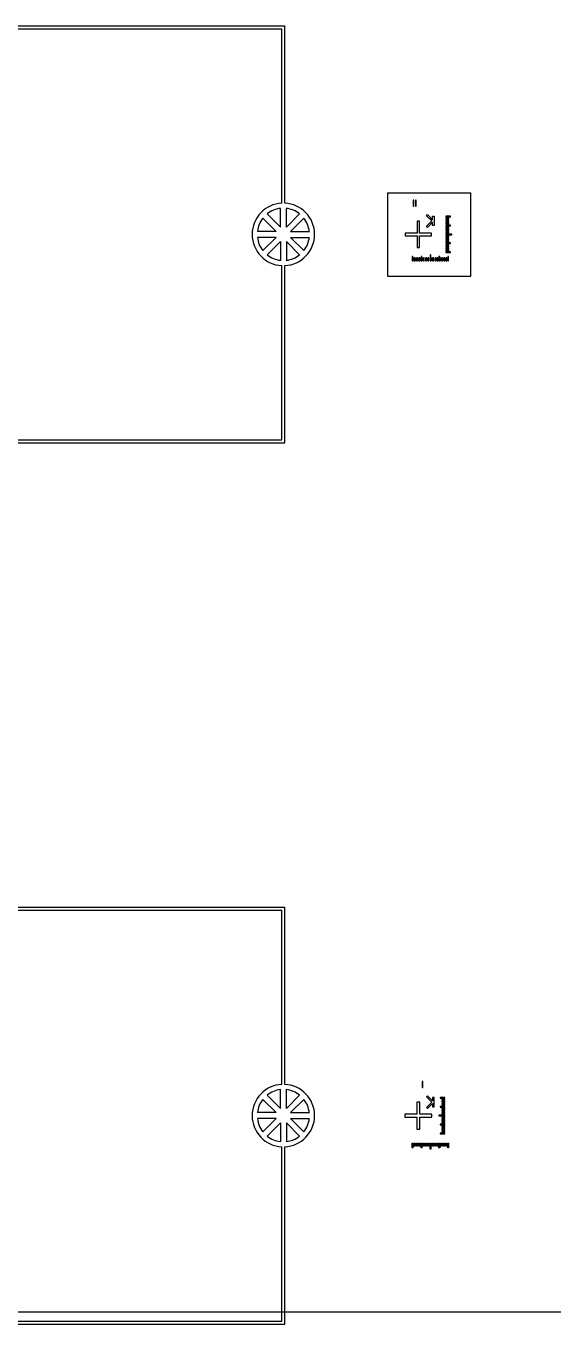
# Model space of a CAD drawing. Extents: x -119394 to 128420, y 74496 to 185496.
# Drawn here: x 17530 to 26389, y 109296 to 131096 of the extents above; entities that cross this region are included whole.
import ezdxf

# ---------------------------------------------------------------- set-up
doc = ezdxf.new("R2010")
doc.units = 13
doc.layers.add('CHROME', color=10, linetype='Continuous')
doc.layers.add('CL - Main', color=150, linetype='Continuous')

msp = doc.modelspace()

# ---------------------------------------------------------------- linework, layer by layer
msp.add_line((51507, 109496), (507, 109496))
at = {"layer": 'CHROME'}
for p, q in [((21806, 127716), (21806, 128032)), ((21906, 127716), (21906, 128032)), ((24050, 128171), (24038, 128171)), ((24038, 128171), (24038, 128071)), ((24038, 128071), (24050, 128071)), ((24050, 128071), (24050, 128171)), ((24087, 128171), (24075, 128171)), ((24075, 128171), (24075, 128071)), ((24075, 128071), (24087, 128071)), ((24087, 128071), (24087, 128171)), ((21736, 127646), (21512, 127869)), ((21806, 127716), (21583, 127940)), ((21906, 127716), (22129, 127940)), ((21977, 127646), (22200, 127869)), ((24146, 127818), (24102, 127818)), ((24102, 127818), (24102, 127618)), ((24146, 127618), (24146, 127818)), ((24261, 127909), (24279, 127928)), ((24349, 127821), (24261, 127909)), ((24261, 127732), (24349, 127821)), ((24279, 127928), (24365, 127842)), ((24365, 127799), (24279, 127714)), ((24365, 127842), (24365, 127899)), ((24365, 127899), (24391, 127899)), ((24365, 127743), (24365, 127799)), ((24391, 127899), (24391, 127743)), ((24664, 127902), (24589, 127902)), ((24589, 127902), (24589, 127890)), ((24589, 127890), (24664, 127890)), ((24639, 127872), (24589, 127872)), ((24589, 127872), (24589, 127860)), ((24589, 127860), (24639, 127860)), ((24639, 127842), (24589, 127842)), ((24589, 127842), (24589, 127830)), ((24589, 127830), (24639, 127830)), ((24639, 127812), (24589, 127812)), ((24589, 127812), (24589, 127800)), ((24589, 127800), (24639, 127800)), ((24639, 127782), (24589, 127782)), ((24589, 127782), (24589, 127770)), ((24589, 127770), (24639, 127770)), ((24664, 127752), (24589, 127752)), ((24589, 127752), (24589, 127740)), ((24639, 127860), (24639, 127872)), ((24639, 127830), (24639, 127842)), ((24639, 127800), (24639, 127812)), ((24639, 127770), (24639, 127782)), ((24664, 127890), (24664, 127902)), ((24664, 127740), (24664, 127752)), ((21736, 127646), (21420, 127646)), ((21736, 127546), (21420, 127546)), ((21736, 127546), (21512, 127323)), ((21977, 127646), (22293, 127646)), ((21977, 127546), (22200, 127323)), ((21977, 127546), (22293, 127546)), ((24102, 127618), (23902, 127618)), ((23902, 127618), (23902, 127574)), ((23902, 127574), (24102, 127574)), ((24102, 127574), (24102, 127374)), ((24346, 127618), (24146, 127618)), ((24146, 127374), (24146, 127574)), ((24146, 127574), (24346, 127574)), ((24279, 127714), (24261, 127732)), ((24346, 127574), (24346, 127618)), ((24391, 127743), (24365, 127743)), ((24589, 127740), (24664, 127740)), ((24639, 127722), (24589, 127722)), ((24589, 127722), (24589, 127710)), ((24589, 127710), (24639, 127710)), ((24639, 127692), (24589, 127692)), ((24589, 127692), (24589, 127680)), ((24589, 127680), (24639, 127680)), ((24639, 127662), (24589, 127662)), ((24589, 127662), (24589, 127650)), ((24589, 127650), (24639, 127650)), ((24639, 127632), (24589, 127632)), ((24589, 127632), (24589, 127620)), ((24589, 127620), (24639, 127620)), ((24689, 127602), (24589, 127602)), ((24589, 127602), (24589, 127590)), ((24589, 127590), (24689, 127590)), ((24639, 127572), (24589, 127572)), ((24589, 127572), (24589, 127560)), ((24589, 127560), (24639, 127560)), ((24639, 127542), (24589, 127542)), ((24589, 127542), (24589, 127530)), ((24639, 127710), (24639, 127722)), ((24639, 127680), (24639, 127692)), ((24639, 127650), (24639, 127662)), ((24639, 127620), (24639, 127632)), ((24639, 127560), (24639, 127572)), ((24639, 127530), (24639, 127542)), ((24689, 127590), (24689, 127602)), ((21806, 127475), (21583, 127252)), ((21806, 127475), (21806, 127159)), ((21906, 127475), (22129, 127252)), ((21906, 127475), (21906, 127159)), ((24102, 127374), (24146, 127374)), ((24589, 127530), (24639, 127530)), ((24639, 127512), (24589, 127512)), ((24589, 127512), (24589, 127500)), ((24589, 127500), (24639, 127500)), ((24639, 127482), (24589, 127482)), ((24589, 127482), (24589, 127470)), ((24589, 127470), (24639, 127470)), ((24664, 127452), (24589, 127452)), ((24589, 127452), (24589, 127440)), ((24589, 127440), (24664, 127440)), ((24639, 127422), (24589, 127422)), ((24589, 127422), (24589, 127410)), ((24589, 127410), (24639, 127410)), ((24639, 127392), (24589, 127392)), ((24589, 127392), (24589, 127380)), ((24589, 127380), (24639, 127380)), ((24639, 127362), (24589, 127362)), ((24589, 127362), (24589, 127350)), ((24589, 127350), (24639, 127350)), ((24639, 127332), (24589, 127332)), ((24589, 127332), (24589, 127320)), ((24589, 127320), (24639, 127320)), ((24639, 127500), (24639, 127512)), ((24639, 127470), (24639, 127482)), ((24639, 127410), (24639, 127422)), ((24639, 127380), (24639, 127392)), ((24639, 127350), (24639, 127362)), ((24639, 127320), (24639, 127332)), ((24664, 127440), (24664, 127452)), ((24033, 127226), (24021, 127226)), ((24021, 127226), (24021, 127151)), ((24021, 127151), (24033, 127151)), ((24033, 127151), (24033, 127226)), ((24063, 127201), (24051, 127201)), ((24051, 127201), (24051, 127151)), ((24051, 127151), (24063, 127151)), ((24063, 127151), (24063, 127201)), ((24093, 127201), (24081, 127201)), ((24081, 127201), (24081, 127151)), ((24081, 127151), (24093, 127151)), ((24093, 127151), (24093, 127201)), ((24123, 127201), (24111, 127201)), ((24111, 127201), (24111, 127151)), ((24111, 127151), (24123, 127151)), ((24123, 127151), (24123, 127201)), ((24153, 127201), (24141, 127201)), ((24141, 127201), (24141, 127151)), ((24141, 127151), (24153, 127151)), ((24153, 127151), (24153, 127201)), ((24183, 127226), (24171, 127226)), ((24171, 127226), (24171, 127151)), ((24171, 127151), (24183, 127151)), ((24183, 127151), (24183, 127226)), ((24213, 127201), (24201, 127201)), ((24201, 127201), (24201, 127151)), ((24201, 127151), (24213, 127151)), ((24213, 127151), (24213, 127201)), ((24243, 127201), (24231, 127201)), ((24231, 127201), (24231, 127151)), ((24231, 127151), (24243, 127151)), ((24243, 127151), (24243, 127201)), ((24273, 127201), (24261, 127201)), ((24261, 127201), (24261, 127151)), ((24261, 127151), (24273, 127151)), ((24273, 127151), (24273, 127201)), ((24303, 127201), (24291, 127201)), ((24291, 127201), (24291, 127151)), ((24291, 127151), (24303, 127151)), ((24303, 127151), (24303, 127201)), ((24333, 127251), (24321, 127251)), ((24321, 127251), (24321, 127151)), ((24321, 127151), (24333, 127151)), ((24333, 127151), (24333, 127251)), ((24363, 127201), (24351, 127201)), ((24351, 127201), (24351, 127151)), ((24351, 127151), (24363, 127151)), ((24363, 127151), (24363, 127201)), ((24393, 127201), (24381, 127201)), ((24381, 127201), (24381, 127151)), ((24381, 127151), (24393, 127151)), ((24393, 127151), (24393, 127201)), ((24423, 127201), (24411, 127201)), ((24411, 127201), (24411, 127151)), ((24411, 127151), (24423, 127151)), ((24423, 127151), (24423, 127201)), ((24453, 127201), (24441, 127201)), ((24441, 127201), (24441, 127151)), ((24441, 127151), (24453, 127151)), ((24453, 127151), (24453, 127201)), ((24483, 127226), (24471, 127226)), ((24471, 127226), (24471, 127151)), ((24471, 127151), (24483, 127151)), ((24483, 127151), (24483, 127226)), ((24513, 127201), (24501, 127201)), ((24501, 127201), (24501, 127151)), ((24501, 127151), (24513, 127151)), ((24513, 127151), (24513, 127201)), ((24543, 127201), (24531, 127201)), ((24531, 127201), (24531, 127151)), ((24531, 127151), (24543, 127151)), ((24543, 127151), (24543, 127201)), ((24573, 127201), (24561, 127201)), ((24561, 127201), (24561, 127151)), ((24561, 127151), (24573, 127151)), ((24573, 127151), (24573, 127201)), ((24664, 127302), (24589, 127302)), ((24589, 127302), (24589, 127290)), ((24589, 127290), (24664, 127290)), ((24603, 127201), (24591, 127201)), ((24591, 127201), (24591, 127151)), ((24591, 127151), (24603, 127151)), ((24603, 127151), (24603, 127201)), ((24633, 127226), (24621, 127226)), ((24621, 127226), (24621, 127151)), ((24621, 127151), (24633, 127151)), ((24633, 127151), (24633, 127226)), ((24664, 127290), (24664, 127302)), ((21806, 112916), (21806, 113232)), ((21906, 112916), (21906, 113232)), ((21736, 112846), (21512, 113069)), ((21806, 112916), (21583, 113140)), ((21906, 112916), (22129, 113140)), ((21977, 112846), (22200, 113069)), ((21736, 112846), (21420, 112846)), ((21736, 112746), (21420, 112746)), ((21736, 112746), (21512, 112523)), ((21977, 112846), (22293, 112846)), ((21977, 112746), (22200, 112523)), ((21977, 112746), (22293, 112746)), ((21806, 112675), (21583, 112452)), ((21806, 112675), (21806, 112359)), ((21906, 112675), (22129, 112452)), ((21906, 112675), (21906, 112359))]:
    msp.add_line(p, q, dxfattribs=at)
for centre, start, end in [((21856, 127596), 96.5242, 128.4758), ((21856, 127596), 51.5242, 83.4758), ((21856, 127596), 141.5242, 173.4758), ((21856, 127596), 6.5242, 38.4758), ((21856, 127596), 186.5242, 218.4758), ((21856, 127596), 321.5242, 353.4758), ((21856, 127596), 231.5242, 263.4758), ((21856, 127596), 276.5242, 308.4758), ((21856, 112796), 96.5242, 128.4758), ((21856, 112796), 51.5242, 83.4758), ((21856, 112796), 141.5242, 173.4758), ((21856, 112796), 6.5242, 38.4758), ((21856, 112796), 186.5242, 218.4758), ((21856, 112796), 321.5242, 353.4758), ((21856, 112796), 231.5242, 263.4758), ((21856, 112796), 276.5242, 308.4758)]:
    msp.add_arc(centre, 439, start, end, dxfattribs=at)
at = {"layer": 'CL - Main'}
for p, q in [((2473, 131096), (21881, 131096)), ((2523, 131046), (21831, 131046)), ((21831, 128120), (21831, 131046)), ((21881, 128120), (21881, 131096)), ((23607, 128296), (23607, 126896)), ((23607, 128296), (25007, 128296)), ((25007, 126896), (25007, 128296)), ((21831, 124146), (21831, 127071)), ((21881, 124096), (21881, 127071)), ((23607, 126896), (25007, 126896)), ((2473, 124096), (21881, 124096)), ((2523, 124146), (21831, 124146)), ((2473, 116296), (21881, 116296)), ((2523, 116246), (21831, 116246)), ((21831, 113320), (21831, 116246)), ((21881, 113320), (21881, 116296)), ((24187, 113371), (24187, 113271)), ((24199, 113371), (24187, 113371)), ((24199, 113271), (24199, 113371)), ((24187, 113271), (24199, 113271)), ((24149, 113021), (24099, 113021)), ((24099, 113021), (24099, 112821)), ((24149, 112821), (24149, 113021)), ((24279, 113128), (24261, 113109)), ((24349, 113021), (24261, 113109)), ((24349, 113021), (24261, 112932)), ((24279, 112914), (24261, 112932)), ((24365, 113042), (24279, 113128)), ((24365, 112999), (24279, 112914)), ((24391, 113099), (24365, 113099)), ((24365, 113099), (24365, 113042)), ((24365, 112999), (24365, 112943)), ((24365, 112943), (24391, 112943)), ((24391, 112943), (24391, 113099)), ((24569, 113102), (24494, 113102)), ((24494, 113102), (24494, 113090)), ((24494, 113090), (24569, 113090)), ((24569, 112952), (24494, 112952)), ((24494, 112952), (24494, 112940)), ((24494, 112940), (24569, 112940)), ((24569, 113072), (24519, 113072)), ((24519, 113072), (24519, 113060)), ((24519, 113060), (24569, 113060)), ((24569, 113042), (24519, 113042)), ((24519, 113042), (24519, 113030)), ((24519, 113030), (24569, 113030)), ((24569, 113012), (24519, 113012)), ((24519, 113012), (24519, 113000)), ((24519, 113000), (24569, 113000)), ((24569, 112982), (24519, 112982)), ((24519, 112982), (24519, 112970)), ((24519, 112970), (24569, 112970)), ((24569, 113090), (24569, 113102)), ((24569, 113060), (24569, 113072)), ((24569, 113030), (24569, 113042)), ((24569, 113000), (24569, 113012)), ((24569, 112970), (24569, 112982)), ((24569, 112940), (24569, 112952)), ((24099, 112821), (23899, 112821)), ((23899, 112821), (23899, 112771)), ((23899, 112771), (24099, 112771)), ((24099, 112771), (24099, 112571)), ((24349, 112821), (24149, 112821)), ((24149, 112571), (24149, 112771)), ((24149, 112771), (24349, 112771)), ((24349, 112771), (24349, 112821)), ((24569, 112802), (24469, 112802)), ((24469, 112802), (24469, 112790)), ((24469, 112790), (24569, 112790)), ((24569, 112922), (24519, 112922)), ((24519, 112922), (24519, 112910)), ((24519, 112910), (24569, 112910)), ((24569, 112892), (24519, 112892)), ((24519, 112892), (24519, 112880)), ((24519, 112880), (24569, 112880)), ((24569, 112862), (24519, 112862)), ((24519, 112862), (24519, 112850)), ((24519, 112850), (24569, 112850)), ((24569, 112832), (24519, 112832)), ((24519, 112832), (24519, 112820)), ((24519, 112820), (24569, 112820)), ((24569, 112772), (24519, 112772)), ((24519, 112772), (24519, 112760)), ((24519, 112760), (24569, 112760)), ((24569, 112742), (24519, 112742)), ((24519, 112742), (24519, 112730)), ((24519, 112730), (24569, 112730)), ((24569, 112712), (24519, 112712)), ((24519, 112712), (24519, 112700)), ((24569, 112910), (24569, 112922)), ((24569, 112880), (24569, 112892)), ((24569, 112850), (24569, 112862)), ((24569, 112820), (24569, 112832)), ((24569, 112790), (24569, 112802)), ((24569, 112760), (24569, 112772)), ((24569, 112730), (24569, 112742)), ((24569, 112700), (24569, 112712)), ((24099, 112571), (24149, 112571)), ((24569, 112652), (24494, 112652)), ((24494, 112652), (24494, 112640)), ((24494, 112640), (24569, 112640)), ((24569, 112502), (24494, 112502)), ((24494, 112502), (24494, 112490)), ((24494, 112490), (24569, 112490)), ((24519, 112700), (24569, 112700)), ((24569, 112682), (24519, 112682)), ((24519, 112682), (24519, 112670)), ((24519, 112670), (24569, 112670)), ((24569, 112622), (24519, 112622)), ((24519, 112622), (24519, 112610)), ((24519, 112610), (24569, 112610)), ((24569, 112592), (24519, 112592)), ((24519, 112592), (24519, 112580)), ((24519, 112580), (24569, 112580)), ((24569, 112562), (24519, 112562)), ((24519, 112562), (24519, 112550)), ((24519, 112550), (24569, 112550)), ((24569, 112532), (24519, 112532)), ((24519, 112532), (24519, 112520)), ((24519, 112520), (24569, 112520)), ((24569, 112670), (24569, 112682)), ((24569, 112640), (24569, 112652)), ((24569, 112610), (24569, 112622)), ((24569, 112580), (24569, 112592)), ((24569, 112550), (24569, 112562)), ((24569, 112520), (24569, 112532)), ((24569, 112490), (24569, 112502)), ((21831, 109346), (21831, 112271)), ((21881, 109296), (21881, 112271)), ((24021, 112256), (24021, 112331)), ((24021, 112331), (24033, 112331)), ((24033, 112331), (24033, 112256)), ((24051, 112281), (24051, 112331)), ((24051, 112331), (24063, 112331)), ((24063, 112281), (24051, 112281)), ((24063, 112331), (24063, 112281)), ((24081, 112281), (24081, 112331)), ((24081, 112331), (24093, 112331)), ((24093, 112281), (24081, 112281)), ((24093, 112331), (24093, 112281)), ((24111, 112281), (24111, 112331)), ((24111, 112331), (24123, 112331)), ((24123, 112281), (24111, 112281)), ((24123, 112331), (24123, 112281)), ((24141, 112281), (24141, 112331)), ((24141, 112331), (24153, 112331)), ((24153, 112281), (24141, 112281)), ((24153, 112331), (24153, 112281)), ((24171, 112256), (24171, 112331)), ((24171, 112331), (24183, 112331)), ((24183, 112331), (24183, 112256)), ((24201, 112281), (24201, 112331)), ((24201, 112331), (24213, 112331)), ((24213, 112281), (24201, 112281)), ((24213, 112331), (24213, 112281)), ((24231, 112281), (24231, 112331)), ((24231, 112331), (24243, 112331)), ((24243, 112281), (24231, 112281)), ((24243, 112331), (24243, 112281)), ((24261, 112281), (24261, 112331)), ((24261, 112331), (24273, 112331)), ((24273, 112281), (24261, 112281)), ((24273, 112331), (24273, 112281)), ((24291, 112281), (24291, 112331)), ((24291, 112331), (24303, 112331)), ((24303, 112281), (24291, 112281)), ((24303, 112331), (24303, 112281)), ((24321, 112231), (24321, 112331)), ((24321, 112331), (24333, 112331)), ((24333, 112331), (24333, 112231)), ((24351, 112281), (24351, 112331)), ((24351, 112331), (24363, 112331)), ((24363, 112281), (24351, 112281)), ((24363, 112331), (24363, 112281)), ((24381, 112281), (24381, 112331)), ((24381, 112331), (24393, 112331)), ((24393, 112281), (24381, 112281)), ((24393, 112331), (24393, 112281)), ((24411, 112281), (24411, 112331)), ((24411, 112331), (24423, 112331)), ((24423, 112281), (24411, 112281)), ((24423, 112331), (24423, 112281)), ((24441, 112281), (24441, 112331)), ((24441, 112331), (24453, 112331)), ((24453, 112281), (24441, 112281)), ((24453, 112331), (24453, 112281)), ((24471, 112256), (24471, 112331)), ((24471, 112331), (24483, 112331)), ((24483, 112331), (24483, 112256)), ((24501, 112281), (24501, 112331)), ((24501, 112331), (24513, 112331)), ((24513, 112281), (24501, 112281)), ((24513, 112331), (24513, 112281)), ((24531, 112281), (24531, 112331)), ((24531, 112331), (24543, 112331)), ((24543, 112281), (24531, 112281)), ((24543, 112331), (24543, 112281)), ((24561, 112281), (24561, 112331)), ((24561, 112331), (24573, 112331)), ((24573, 112281), (24561, 112281)), ((24573, 112331), (24573, 112281)), ((24591, 112281), (24591, 112331)), ((24591, 112331), (24603, 112331)), ((24603, 112281), (24591, 112281)), ((24603, 112331), (24603, 112281)), ((24621, 112256), (24621, 112331)), ((24621, 112331), (24633, 112331)), ((24633, 112331), (24633, 112256)), ((24033, 112256), (24021, 112256)), ((24183, 112256), (24171, 112256)), ((24333, 112231), (24321, 112231)), ((24483, 112256), (24471, 112256)), ((24633, 112256), (24621, 112256)), ((2473, 109296), (21881, 109296)), ((2523, 109346), (21831, 109346))]:
    msp.add_line(p, q, dxfattribs=at)
for centre, start, end in [((21856, 127596), 92.7294, 267.2706), ((21856, 127596), 272.7294, 87.2706), ((21856, 112796), 92.7294, 267.2706), ((21856, 112796), 272.7294, 87.2706)]:
    msp.add_arc(centre, 525, start, end, dxfattribs=at)

doc.saveas('drawing.dxf')
